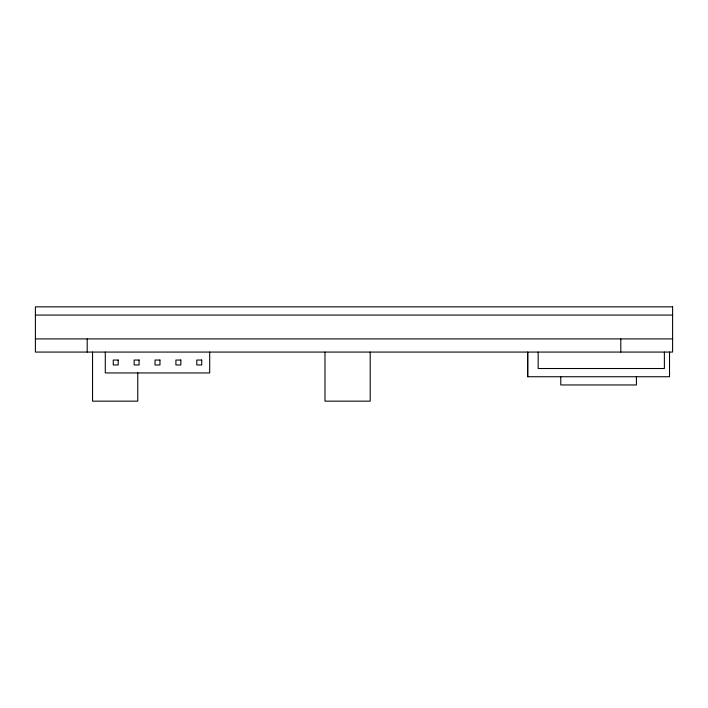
<?xml version="1.0" encoding="UTF-8"?>
<svg xmlns="http://www.w3.org/2000/svg" width="708" height="708" viewBox="0 0 708 708"><rect width="100%" height="100%" fill="white"/><g stroke="black" fill="none" stroke-linecap="round" stroke-linejoin="round"><path stroke-width="1.06" d="M35.4 315.069L672.6 315.069M35.4 338.911L672.6 338.911M527.708 376.736L527.708 352.071L527.69 376.736L669.52 376.736L669.52 352.071M664.378 352.071L664.378 368.514L538.168 368.514L538.168 352.071M636.421 376.736L636.421 384.957L560.78 384.957L560.78 376.736M620.801 338.911L620.801 352.071M370.196 352.071L370.196 401.153L324.981 401.153L324.981 352.071M209.701 352.071L209.701 372.948L105.288 372.948L105.288 352.071M137.759 372.789L137.759 401.153L92.544 401.153L92.544 352.071M87.199 338.911L87.199 352.071M672.6 306.847L35.4 306.847L35.4 352.071L672.6 352.071L672.6 306.847M118.192 360.045L113.262 360.045L113.262 364.974L118.192 364.974L118.192 360.045M139.078 360.045L134.148 360.045L134.148 364.974L139.078 364.974L139.078 360.045M159.964 360.045L155.025 360.045L155.025 364.974L159.964 364.974L159.964 360.045M180.85 360.045L175.911 360.045L175.911 364.974L180.85 364.974L180.85 360.045M201.727 360.045L196.797 360.045L196.797 364.974L201.727 364.974L201.727 360.045"/></g></svg>
